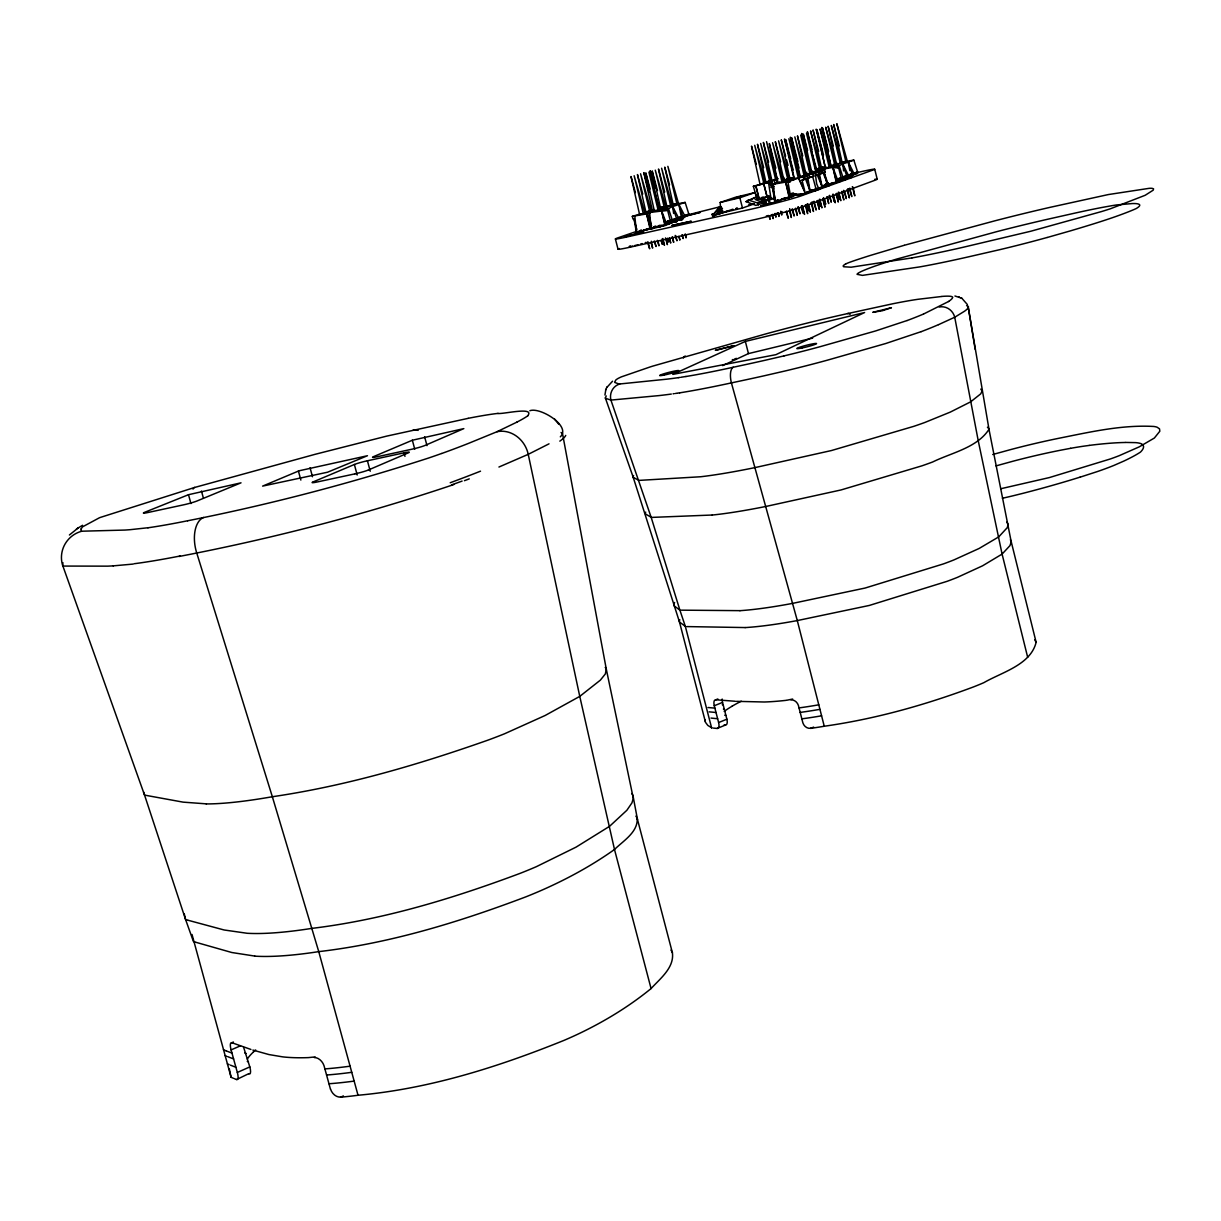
<?xml version="1.0" encoding="UTF-8"?>
<svg xmlns="http://www.w3.org/2000/svg" width="1221" height="1221" viewBox="0 0 1221 1221"><rect width="100%" height="100%" fill="white"/><g stroke="black" fill="none" stroke-linecap="round" stroke-linejoin="round"><path stroke-width="1.5" d="M604.944 395.024L605.86 389.392M192.018 934.477L231.09 1077.304L233.303 1078.219M676.526 218.437L668.528 224.008L669.413 224.069L670.253 220.589L667.628 210.302L647.084 212.82L647.771 215.476L648.794 215.278L651.434 225.58L651.205 229.029L669.413 224.069L670.909 220.268L676.526 218.437L672.679 206.578L685.149 202.411L688.873 214.194L683.348 215.995L681.867 219.749L680.967 219.719L688.873 214.194M681.974 216.453L677.151 218.116L676.755 221.581L673.336 222.283L677.151 218.116L681.867 219.749L682.722 216.315L678.907 204.502L684.66 215.644M814.682 189.835L807.722 192.231M810.622 191.666L810.988 190.812L808.485 192.17L816.406 190.354L812.621 176.435L807.89 178.083L810.027 190.98L805.402 193.742L788.858 194.566L785.637 182.112L790.109 179.579L788.186 179.96L792.307 180.342L794.856 179.09M777.777 182.509L770.604 184.707L771.29 187.454L772.405 187.225L775.076 197.863L773.977 198.077L774.847 201.419L793.268 196.367L793.467 192.933M813.14 190.72L810.744 191.346L813.598 189.85M639.728 214.133L632.325 216.376L633.012 219.032L634.02 218.818L636.66 229.121L636.446 232.555L655.387 226.984L653.601 227.365M734.874 198.443L736.66 197.756L734.37 198.443M775.076 197.863L774.847 201.419L777.914 199.664M818.772 172.665L818.101 169.978L832.905 167.414L838.568 167.491L841.162 177.869L840.124 181.41L825.793 185.455M840.536 180.769L846.702 179.121L847.115 175.626L851.144 177.457L852.182 173.947L848.244 162.072L853.861 160.149L857.615 172.008L852.579 173.672L851.144 177.457L849.862 177.503L857.615 172.008M812.347 190.354L809.874 191.651L812.347 190.354L811.339 190.69M81.181 528.891L82.143 527.35A197.13 15.415 -14.9 0 1 82.769 526.724L99.344 517.811A36.493 2.778 -15.1 0 1 100.336 517.429L194.826 487.408L315.262 454.273L386.538 436.156L468.177 418.345M791.406 196.535L793.268 196.367L794.276 193.757M633.241 475.885L633.134 476.159A139.026 14.683 -14.3 0 0 633.104 477.35L638.98 480.372M790.689 196.474L789.254 196.657M790.521 195.818L790.216 196.596L792.307 196.138M606.7 387.591L612.56 381.211M605.585 390.003L606.974 386.981M62.912 562.652L62.698 565.506L144.536 795.039L185.577 919.505L193.422 941.498L195.574 942.185M843.406 265.674L843.345 265.812A158.699 9.631 -14 0 0 843.268 266.193L843.299 266.315A123.84 7.524 -14 0 0 843.864 266.773L851.159 267.201L911.889 257.921M807.798 191.941L812.209 190.232C813.232 191.697 808.256 192.338 811.4 190.415M793.024 195.681L795.375 194.322L794.779 195.207M838.735 181.059L844.032 178.892M674.496 221.245L677.014 220.757L669.81 223.199L673.061 221.612M722.832 210.928L720.588 213.461L718.238 214.194L717.689 212.301L721.672 209.112M721.672 207.799L714.941 215.445L712.591 216.178L712.041 214.286L713.903 213.721L719.23 207.127L721.046 206.502L713.949 213.782L712.041 214.286M722.466 208.409L716.773 214.82L712.591 216.178M738.049 197.176L741.696 196.108M606.226 395.925L605.341 397.924L633.455 477.945M813.659 727.09L810.607 728.403L819.154 727.09A127.472 23.443 -14.2 0 0 824.251 726.236C875.304 719.016 925.152 704.99 973.381 686.965A112.805 20.833 -14 0 0 983.851 682.661C1001.937 672.191 1030.631 664.896 1036.125 642.292L1011.08 541.101L988.857 428.693L987.423 427.228M671.413 222.741L672.191 221.917L669.444 222.634L676.755 221.581M792.551 195.07L795.375 194.322L793.009 195.604M343.376 1095.909L340.552 1097.252L351.465 1096.092A174.649 42.766 -16.3 0 0 358.028 1095.252C429.288 1088.857 497.954 1067.047 563.965 1040.399A154.441 38.217 -16.1 0 0 579.7 1033.302C605.051 1021.122 629.258 1006.363 651.068 988.567C660.057 978.677 674.358 967.749 672.42 952.853L637.209 818.375A150.992 30.433 -15.6 0 0 635.866 816.147M653.861 227.091L655.998 226.633L653.678 227.182L655.998 226.633L653.723 227.243L655.051 226.953M666.391 224.359L664.804 224.893L670.695 223.122L667.658 223.825M840.582 180.677L838.278 180.922M69.399 534.996L78.144 527.96M253.144 1052.258L255.677 1049.968M815.949 190.217L819.047 189.408L827.884 182.707L828.616 185.882L816.147 188.873M835.042 182.372L840.262 180.952L846.702 175.9L842.734 163.98L848.244 162.072L853.906 173.336M748.046 199.939L757.89 203.144L765.033 200.503L765.445 202.427L755.875 205.372L746.077 201.648L755.265 197.436L763.079 200.855L770.375 199.389L764.941 200.855M795.878 193.849L792.078 196.383M560.317 436.843C571.657 426.114 539.926 406.761 529.838 410.729M527.777 415.72C535.134 406.272 502.808 414.392 497.832 413.461M738.72 197.13L736.721 197.649L738.858 197.085M668.772 223.702L667.963 223.275L670.695 223.122L666.971 224.16L675.778 218.59L674.816 222.085L674.343 218.651M755.265 197.436L746.077 201.648M806.44 176.557L811.461 173.382L800.686 135.043L809.996 173.886L806.104 174.817L797.45 135.852L802.746 155.998M737.453 197.497L737.148 197.649M816.773 173.672L822.069 186.691L827.884 182.707M948.686 301.45L923.564 314.026M76.465 528.983L82.57 525.289M732.112 706.196L733.882 705.158A102.518 18.529 -14.3 0 1 741.3 701.22M836.416 182.921L832.905 167.414L837.087 164.988L837.759 167.659L838.568 167.491M736.66 197.756L735.576 198.214M811.065 191.483L816.498 188.492L810.775 191.56L815.674 190.369M641.315 229.93L636.446 232.555L635.653 229.319L636.66 229.121M549.023 443.834L528.235 454.334L498.931 467.033M664.987 225.748L661.416 210.363L666.208 207.799L667.628 210.302M632.325 216.376L646.596 213.919L654.456 210.592M839.804 180.677L840.796 180.464M517.048 422.069L497.039 431.7L469.017 443.177A299.771 23.657 -15 0 1 441.788 453.464M797.572 195.268L804.166 193.529M788.415 197.375L781.318 199.13L783.684 198.413M837.087 164.988L835.179 165.384L839.193 165.751L842.734 163.98L848.427 175.29L852.182 173.947M845.771 263.934L846.245 263.705A41.651 2.518 -14.1 0 1 849.297 262.439L850.121 262.133A86.096 5.235 -14.1 0 1 856.989 259.752L860.973 258.44A179.853 11.111 -14 0 1 864.697 257.234L866.116 256.776A134.051 8.211 -14 0 1 871.061 255.22L904.257 245.299M684.706 215.98L688.125 214.347M852.136 174.359L856.806 172.176M646.031 242.353L645.222 242.658M722.618 365.613L748.458 353.602L812.652 338.095M756.303 164.194L751.51 146.108L760.088 184.585L776.525 179.67L777.579 183.257M666.208 207.799L664.438 208.15L668.467 208.516L672.679 206.578L678.479 217.765L682.722 216.315M315.201 1056.913L308.348 1057.615A175.305 40.858 -16.2 0 1 282.585 1056.852L268.956 1054.562L252.884 1050.091M745.359 341.422L672.786 374.389L775.869 354.685L864.605 312.53L745.359 341.422L748.458 353.602M666.681 224.069L664.926 224.481L672.237 222.588M236.553 1079.501A8.959 2.534 70.5 0 0 237.347 1072.45L249.817 1066.91L243.605 1047.282M736.355 358.348L734.493 359.066M791.941 195.986L792.688 195.925M233.425 1042.017L231.853 1042.703L250.916 1049.45M237.332 1072.45L231.09 1049.907L240.476 1045.802M938.552 324.649L954.73 317.231L964.437 311.279A229.121 18.59 -14.3 0 0 968.314 307.387M368.391 469.993L408.409 452.808A9.966 0.809 -14.8 0 0 403.983 452.869M313.37 481.822L354.38 464.499L357.188 475M412.362 440.232L373.595 456.608A9.661 0.778 -14.8 0 0 377.365 456.7L412.347 449.114A9.692 0.778 -14.8 0 0 424.969 445.467L463.827 428.617L412.362 440.232L414.743 449.191M792.643 699.038L786.675 700.274M298.428 471.077L262.607 486.111L327.533 472.222L367.46 455.723L299.313 470.741L298.428 471.077L300.87 480.097M713.339 728.082L717.124 728.464L725.366 725.076L724.084 724.953M717.124 728.433A6.578 2.839 70.5 0 0 718.635 722.557L726.877 719.184L722.542 702.396A6.593 2.869 70.6 0 1 722.176 699.038M718.62 722.557L714.27 705.753L722.542 702.396M819.474 174.054L824.129 172.436L828.616 185.882L822.069 186.691L819.474 174.054L825.243 172.207L824.572 169.49L816.101 172.039L818.848 171.474L819.52 174.191L815.582 175.565L816.635 183.745L819.047 189.408M714.27 705.753A6.609 2.869 70.6 0 1 715.781 699.816L717.841 698.946M188.507 494.703L144.658 512.301A9.982 0.778 -15.1 0 0 148.062 512.484L183.501 504.853A10.012 0.794 -15.1 0 0 196.963 501.007L241.025 482.829L188.507 494.703L190.934 503.571M846.382 178.373L845.497 178.541M804.639 193.529L797.588 195.299M841.605 180.281L841.895 179.502L840.659 179.777M469.276 478.876L464.423 480.692M921.077 331.685L885.698 343.528L827.136 360.241A108.852 9.127 -14.2 0 1 785.317 370.925L764.087 375.809A242.506 19.567 -14.2 0 1 744.154 380.174L731.41 382.89A145.696 12.042 -14.2 0 1 679.609 392.857M812.209 191.087L812.209 190.232L811.614 191.025L813.629 190.598L812.972 190.064M907.02 320.558L875.533 330.967L820.543 346.566A95.436 7.616 -14.2 0 1 784.004 355.906M809.874 191.651L811.706 190.827M838.384 181.364L840.155 180.8L836.446 181.868M814.148 190.415L815.597 189.896L810.256 191.346M791.712 196.077L793.085 195.848L790.231 196.581L791.452 196.108M793.116 195.436L795.543 194.673M792.429 195.986L791.3 195.665M793.971 195.543L792.627 195.253L793.528 195.665M798.565 195.543L803.967 194.078L798.565 195.543L791.071 194.032M847.45 177.915L846.077 178.419L851.235 177.014M838.171 181.41L839.01 181.242L837.423 181.578M441.62 453.479L437.347 455.006A159.295 12.973 -14.9 0 1 428.312 458.119C349.404 483.684 269.002 504.716 187.622 520.772M788.858 194.566L791.925 193.467M837.759 167.659L832.905 167.414L836.019 179.594L840.353 178.037M851.373 174.115L847.115 175.626L848.427 175.29M836.019 179.594L841.162 177.869M838.873 181.456L840.124 181.41L841.59 177.594L846.702 175.9M453.861 484.539C364.056 514.789 272.085 538.675 179.014 556.486M757.234 197.573L754.868 192.597L735.363 197.283L720.192 202.472L720.482 208.074L722.786 212.729L742.475 208.028L754.105 203.922M758.409 199.008L769.535 196.398L771.123 199.405L774.099 198.367M718.238 214.194L722.405 212.836M722.786 212.729L732.905 209.188M770.604 184.707L785.637 182.112L790.216 194.2L787.881 181.578L798.595 178.083L804.7 190.797L802.014 180.113L807.92 178.22L807.234 175.488L804.486 176.053L810.027 190.98L816.406 190.354M802.014 180.113L807.92 178.22M807.89 178.083L813.751 176.206L813.064 173.474L810.317 174.038L818.848 171.474M819.52 174.191L815.582 175.565L814.895 172.833M848.748 188.675L848.03 188.889M818.101 169.978L826.296 167.17M835.546 166.865L834.874 164.209L837.392 163.355M651.678 227.854L650.091 228.419L653.143 227.686M655.86 226.496L654.7 226.847M790.735 158.944L785.622 139.53L794.367 178.861L795.848 178.358M797.588 177.961L800.518 176.953M806.104 174.817L807.569 174.313M811.889 172.833L817.215 171.398L806.516 133.226L815.765 171.902L811.889 172.833L803.281 134.035L807.6 150.442M823.488 154.991L816.88 129.747L825.381 168.101L826.8 167.613M830.982 166.178L836.217 164.774L825.717 127.198L834.813 165.247L830.982 166.178L822.527 127.991L828.632 151.328M836.553 164.255L841.742 162.866L831.303 125.458L840.353 163.339L836.553 164.255L828.128 126.236L833.271 145.91M839.254 145.864L833.684 124.511L842.063 162.362L843.436 161.889M720.192 202.472L739.85 197.771L754.868 192.597M799.77 177.411L798.29 177.93L788.888 138.721L799.77 177.411L794.367 178.861M804.166 175.9L805.646 175.381L794.825 136.874L804.166 175.9L800.259 176.831L791.559 137.683L797.862 161.599M815.765 171.902L817.215 171.398M830.631 166.697L829.212 167.185L820.069 128.953L830.631 166.697L825.381 168.101M834.813 165.247L836.217 164.774M840.353 163.339L841.742 162.866M845.848 161.447L847.237 160.974L836.843 123.718L845.848 161.447L842.063 162.362M771.29 187.454L774.022 186.508M805.402 193.742L798.595 178.083L807.234 175.488M804.486 176.053L813.064 173.474M782.539 180.616L791.086 177.686M804.212 173.199L806.822 172.298M820.527 170.467L819.856 167.842L822.405 166.972M775.839 168.177L769.322 143.544L778.052 182.784L779.563 182.265M784.019 180.739L789.392 179.289L778.571 140.858L787.911 179.808L784.019 180.739L775.32 141.667L780.662 161.874M785.622 156.273L781.272 139.82L789.926 178.709L793.986 177.579M811.614 171.276L810.179 171.764L812.728 171.154M815.842 169.826L821.077 168.422L810.561 130.922L819.657 168.91L815.842 169.826L807.386 131.715L812.087 149.634M818.665 151.358L813.049 129.96L821.458 167.903L825.396 166.804M635.943 231.624L618.131 237.744A32.967 1.206 -14.3 0 0 627.258 236.889L750.564 209.31A33.944 1.282 -14.3 0 0 801.068 195.909L872.939 170.055A32.051 1.145 -14.2 0 0 856.287 172.802M783.47 181.334L781.959 181.853L772.572 142.72L783.47 181.334L778.052 182.784M787.911 179.808L789.392 179.289M819.657 168.91L821.077 168.422M666.88 210.455L661.416 210.363L664.606 222.436L669.52 220.742M664.606 222.436L670.253 220.589M801.983 176.45L807.905 174.42L804.257 174.969M833.165 165.705L835.988 164.743M769.81 181.654L771.29 181.151L760.652 143.483L769.81 181.654L766.01 182.57L757.478 144.276L763.674 167.674M775.671 179.67L777.136 179.166L766.559 141.667L775.671 179.67L771.886 180.571L763.384 142.445L768.604 162.164M757.066 198.901L753.357 186.309L755.875 185.806L759.157 198.947L755.768 185.851L772.115 181.441L773.656 188.736M753.357 186.309L760.042 184.417M770.161 184.157L768.772 181.074L762.896 183.074M766.01 182.57L771.29 181.151M846.306 178.495L845.497 178.739M647.084 212.82L652.365 211.95M666.04 206.517L668.513 206.013L659.783 208.608L660.454 211.233M650.152 188.965L645.787 172.878L654.364 210.943L655.952 210.409M657.463 190.507L652.167 170.94L660.698 208.837L662.286 208.303M666.971 206.746L672.252 205.326L661.599 168.239L670.68 205.845L666.971 206.746L658.485 169.017L664.712 192.048M673.198 204.67L678.449 203.266L667.856 166.331L676.892 203.785L673.198 204.67L664.758 167.109L669.52 184.753M667.383 206.975L658.088 210.043L648.916 172.1L659.691 209.524L654.364 210.943M670.68 205.845L672.252 205.326M676.892 203.785L678.449 203.266M645.115 212.133L653.891 209.539L651.434 210.043M635.378 192.567L631.013 176.511L639.59 214.499L641.193 213.965M642.75 194.093L637.454 174.557L645.97 212.378L647.573 211.844M653.891 209.753L652.304 210.271L643.833 172.619L649.099 192.063M658.592 208.196L663.842 206.776L662.27 207.311M644.917 213.065L643.299 213.614L634.142 175.732L644.917 213.065L639.59 214.499M651.281 210.958L649.679 211.492L640.567 173.779L651.281 210.958L645.97 212.378M782.203 211.844L780.616 212.347M643.238 230.174L643.879 230.174M824.572 169.49L805.326 174.572L807.249 174.176L801.19 177.213M787.881 181.578L793.986 179.594M793.589 194.75L794.306 194.75M835.011 182.54L830.982 183.608M809.08 191.972L808.165 191.56L809.416 191.972M845.543 177.991L846.718 177.64M1080.112 477.167L1097.038 471.672A96.215 12.851 -13.7 0 0 1113.964 465.399L1123.839 461.08A178.312 23.52 -13.8 0 0 1140.414 452.136A180.387 23.947 -13.9 0 0 1143.482 446.092L1142.001 444.123A95.436 12.637 -13.7 0 0 1135.698 442.628L1125.35 442.429M812.591 202.06L811.293 202.442M649.038 228.831L648.885 228.876M663.827 225.305L657.615 226.831L658.424 226.526M725.64 211.599L727.991 210.867M732.279 359.768L733.073 359.523M629.349 246.276L630.311 245.986M655.494 226.572L651.205 229.029L650.411 225.793L651.434 225.58M737.53 208.196L737.362 208.181M764.163 200.855L765.094 200.595M829.532 183.745L828.571 184.066L830.311 183.776M648.717 228.938L644.062 230.128M664.896 224.298L665.674 224.069M684.432 216.193L700.213 212.393L683.088 216.956M650.564 227.701L649.206 228.129L651.48 227.686M644.016 229.945L647.878 228.938M681.867 219.047L683.211 218.605L681.944 218.818M658.775 226.419L663.247 225.275M642.261 243.574L640.521 244.063M670.253 223.245L669.322 222.863C671.138 224.176 666.056 223.229 668.818 223.764M995.97 465.903L1012.835 461.263A103.464 13.645 -13.7 0 1 1061.308 450.076L1070.573 448.321M992.719 454.517L1010.942 449.511A112.637 14.484 -13.7 0 1 1061.568 437.729C1091.879 431.654 1122.679 424.71 1153.784 426.465A95.894 12.347 -13.6 0 1 1157.05 427.182L1159.507 428.83L1159.828 431.227L1154.364 438.034L1139.3 446.825L1119.138 455.708A97.405 12.759 -13.7 0 1 1110.454 458.928L1049.404 477.564L1000.991 488.69M1047.236 237.484L1070.023 230.983A186.386 11.889 -14 0 0 1088.43 225.442L1093.085 224.008A154.029 9.89 -14 0 0 1116.421 216.3L1117.81 215.796A196.245 12.531 -14 0 0 1136.14 208.593A191.728 12.332 -14 0 0 1135.393 203.571A224.176 14.454 -14.1 0 0 1132.325 203.556L1116.742 204.93A75.504 4.777 -13.9 0 0 1111.675 205.723L1102.273 207.417A93.376 5.937 -13.9 0 0 1076.144 212.836L1049.633 218.803A113.874 7.265 -14 0 0 996.504 231.715L896.367 259.173A91.438 5.846 -14 0 0 886.812 262.149L883.104 263.354A141.438 9.112 -14 0 0 879.868 264.423L878.876 264.759A96.444 6.166 -14 0 0 871.122 267.491L868.787 268.376A129.975 8.349 -14 0 0 860.561 271.84L858.5 272.97A89.545 5.739 -14.1 0 0 857.066 274.328L862.438 275.381L919.764 266.895A115.491 7.479 -14 0 0 968.665 256.807L999.343 249.771A87.134 5.693 -14 0 0 1047.069 237.5M835.683 181.822L841.055 180.357L838.751 180.8M681.471 219.154L678.235 219.978M852.838 174.847L857.753 173.275L852.777 174.237M835.698 181.593L836.583 181.349M844.917 178.907L842.108 179.624M805.143 192.628L806.303 192.308M777.853 213.141L775.915 213.66M904.578 245.207L994.703 220.864A123 7.463 -14 0 1 1049.724 207.417L1108.302 194.566L1149.22 188.324A88.782 5.372 -13.9 0 1 1152.181 188.355L1153.57 188.843L1153.189 190.171L1145.206 195.268L1110.469 208.745A90.858 5.647 -14 0 1 1101.54 211.554L1030.707 231.257L962.453 247.436A124.832 7.692 -14 0 1 911.812 257.952M678.327 219.719L680.433 219.169M771.413 198.397L769.383 198.992L772.45 198.382M793.894 195.65L796.794 194.872M805.295 192.826L809.95 191.544M655.814 226.77L660.118 225.595M669.322 222.863L669.917 223.367L667.994 223.122M789.361 196.367L790.826 195.986M830.784 183.409L834.233 182.555M677.151 218.116L678.479 217.765M650.244 227.991L651.678 227.61L650.61 227.823M670.298 205.113L685.149 202.411M840.124 162.53L843.055 161.767M818.101 168.437L822.527 167.277L819.856 167.842M833.134 164.82L837.575 163.66L834.874 164.209M782.188 180.861L785.24 180.067M637.957 244.749L634.599 245.604M654.868 226.969L653.723 227.243L655.998 226.633M848.061 177.289L849.495 176.923M818.787 188.217L822.115 187.225L821.061 187.393M784.416 198.229L788.43 197.344M807.478 192.292L805.753 192.72M762.85 183.776L772.115 181.441L773.381 189.774M837.789 181.303L836.339 181.67M818.604 187.988L819.581 187.744M794.459 195.223L795.42 195.009L794.108 195.253M720.588 206.639L700.274 211.706A31.838 1.129 -14.3 0 0 685.805 215.461M773.168 214.377L771.107 214.881M848.076 177.549L851.999 176.404L849.724 176.877M667.78 223.519L670.192 222.955M847.237 160.974L844.703 161.584L853.861 160.149M821.458 167.903L825.259 166.987L816.208 129.167L822.176 150.504M773.488 179.838L778.22 178.693M773.351 180.082L777.136 179.166M660.698 208.837L665.994 207.417L655.28 170.162L664.407 207.936M808.867 174.008L811.461 173.382M789.926 178.709L793.803 177.778L784.508 139.011L793.223 169.994M801.739 176.328L805.646 175.381M847.603 177.656L845.543 178.113M653.769 226.862L655.326 226.496M748.58 204.869L753.891 203.602M841.88 179.685L840.659 179.96M677.273 220.589L682.524 219.185M789.682 196.779L793.574 195.848L792.215 196.169M805.906 192.903L809.813 191.972L805.112 193.269M784.019 355.891L764.605 360.378A225.488 17.353 -14.2 0 1 747.573 364.163L732.905 367.323A132.524 10.44 -14.2 0 1 685.897 376.511M819.81 187.683L820.878 187.439M840.262 180.952L836.95 181.685L839.758 180.967L838.14 181.319M817.108 188.629L816.269 188.812M632.676 246.062L629.426 246.795M738.583 197.237L737.24 197.527M768.528 215.491L766.33 215.98M678.296 377.671A229.67 17.781 -14.1 0 1 666.574 379.197L619.719 383.974A342.689 26.221 -14 0 1 618.147 383.715L614.835 382.463A146.138 11.279 -14.3 0 1 614.651 382.173L615.766 380.082A100.748 7.769 -14.3 0 1 618.33 378.312L620.527 377.243A32.295 2.473 -14.4 0 1 621.474 376.831L650.045 366.972A167.231 13.126 -14.3 0 1 652.701 366.132L766.193 333.806A236.157 18.819 -14.2 0 1 784.905 328.8L795.756 325.976A130.143 10.058 -14.2 0 1 847.206 313.675L892.795 303.77A92.018 7.067 -14.1 0 1 917.948 299.298L941.712 296.489M835.912 181.578L839.682 180.784M664.773 224.298L669.734 223.245L666.742 223.092L669.596 223.275M354.258 464.529A9.936 0.809 -14.8 0 1 367.368 460.79L404.044 452.838L404.975 456.349M354.914 473.87L317.475 481.913A10.18 0.839 -14.9 0 1 313.232 481.852M843.024 179.884L846.702 179.121M825.243 172.207L824.129 172.436L826.754 182.921L828.616 185.882L821.84 170.055M812.621 176.435L813.751 176.206M810.759 172.237L821.458 171.123M763.003 202.839L765.445 202.427M769.535 196.398L767.215 196.779L768.696 202.243M685.988 376.48L680.982 377.258M679.7 392.826L677.212 393.208M833.455 164.576L837.026 164.026M676.602 393.299L675.396 393.483M660.149 207.463L667.078 206.441M679.914 377.426L678.327 377.655M674.221 393.65L673.061 393.818M148.077 527.731L130.159 529.685A415.918 32.708 -14.6 0 1 124.878 530.067L81.563 531.211A377.564 29.792 -14.7 0 1 81.135 528.907M1089.178 445.436L1083.958 446.138A77.106 10.089 -13.7 0 0 1070.573 448.321M133.196 564.071L113.187 565.872M712.331 515.018L652.228 517.383M740.002 610.653L681.349 610.164M659.081 225.458L661.904 225.275M745.176 627.563L686.843 626.587M639.606 480.357L700.64 476.755A140.339 15.095 -14.2 0 0 755.372 467.521L831.47 450.534L913.766 426.343A111.203 12.057 -14.1 0 0 924.74 422.512L950.32 412.088L970.634 401.846L980.722 393.849L982.157 391.01L980.784 389.102M798.839 195.024L800.045 195.009M651.388 517.383L645.466 513.98A138.217 16.163 -14.3 0 1 645.558 512.393A175.03 20.482 -14.2 0 1 645.68 512.103M789.254 197.97L785.637 182.112L790.109 182.143M669.749 223.443L667.414 224.054M206.395 803.861L183.089 802.136L146.947 795.543M63.66 566.071L107.616 566.147A441.3 37.057 -14.2 0 0 113.248 565.857M785.637 182.112L789.071 182.25M822.557 171.322L817.643 171.077L821.886 168.651L819.993 169.032L822.664 169.292M685.561 626.526L679.486 622.008L633.027 476.755M736.477 701.342L764.285 701.999A127.93 22.39 -14.2 0 0 786.065 700.35M735.301 701.266L715.765 699.77M254.777 956.074L231.822 952.517L196.093 942.353M722.267 704.7L723.153 704.776M714.895 708.134L708.012 707.508M723.397 709.05L724.282 709.126M716.025 712.499L709.142 711.843M724.725 715.231L725.885 715.338M717.627 718.726L710.988 718.07M711.996 727.945L707.844 725.442L705.433 722.252A132.616 23.932 -14.3 0 1 705.311 719.978M954.929 295.986L961.889 298.306L967.414 304.594M146.444 795.451L144.536 795.039L143.574 792.017M188.263 920.313L224.084 929.975L247.146 933.271A183.333 36.096 -15.9 0 0 311.584 928.418C383.363 919.749 452.823 898.534 520.329 873.274A154.685 30.846 -15.7 0 0 536.37 866.666L576.068 847.13L609.569 826.312L626.877 810.271L631.959 802.853L633.302 798.259L606.303 669.169L562.515 433.623L561.034 432.463M187.729 920.161L185.577 919.505L184.203 913.674M246.093 1053.448L244.795 1052.96M231.975 1053.097L226.19 1050.869M225.916 1050.762L223.458 1049.801M247.237 1061.324L248.397 1061.782M233.593 1058.943L227.808 1056.699M235.912 1067.291L230.387 1065.124M226.77 1056.287L225.076 1055.6M248.489 1073.793L236.569 1079.547L234.111 1078.555M229.075 1064.59L227.381 1063.903M654.624 226.373L655.555 226.755M711.614 727.899L685.378 626.526L679.883 610.103L673.992 605.738A134.096 19.444 -14.3 0 1 673.977 603.861M755.112 199.42L761.416 202.152M958.683 296.81L959.477 297.176M961.08 297.924L961.889 298.306M839.3 180.387C837.133 183.547 843.329 176.831 845.894 176.068L844.779 179.624L844.322 176.145M1006.852 522.13L1008.042 524.099L1007.371 527.533L998.717 536.889L979.135 548.458L954.028 559.874A112.82 16.758 -14.1 0 1 943.406 563.919L865.109 588.049L792.505 603.403A133.715 19.75 -14.2 0 1 739.911 610.683M1034.767 639.85L1036.125 642.292M558.699 424.114L554.639 419.093M1010.408 539.697L1011.171 541.88L1009.981 545.604L1002.09 554.09L982.584 565.796L957.554 577.304A113.187 17.384 -14.1 0 1 946.977 581.364L869.306 605.448L797.298 620.573A132.646 20.253 -14.2 0 1 745.085 627.594M646.596 213.919L651.114 225.626L649.786 225.977L646.596 213.919L650.167 229.273M661.416 210.363L665.933 222.085M231.09 1077.304L229.319 1068.924M832.905 167.414L837.347 179.243M761.37 197.42L762.637 200.946L762.591 197.543M739.85 197.771L742.475 208.028M668.467 208.516L672.237 219.917M768.772 181.074L769.932 184.6M669.123 238.11L670.726 243.055L669.551 237.958M667.353 238.446L668.528 242.048L667.658 238.339M662.286 238.69L664.453 245.314L662.866 238.492M661.11 240.674L662.301 244.276L661.431 240.552M654.242 241.086L656.013 246.535L654.838 241.437M647.512 242.185L649.679 248.794L648.092 241.987M681.959 234.997L683.134 238.599L682.264 234.89M675.198 235.394L676.953 240.812L675.778 235.745M839.193 165.751L842.917 177.259M807.676 203.678L810.393 212.21L808.76 205.189M801.831 205.83L804.547 214.408L802.502 205.586M797.847 207.082L799.999 213.858L798.381 206.883M791.986 209.234L794.154 216.041L792.521 209.035M786.065 211.401L788.247 218.254L786.614 211.202M832.615 194.414L835.256 202.778L833.256 194.185M829.151 195.574L831.242 202.198L829.654 195.391M823.58 197.619L825.671 204.273L824.48 199.145M819.23 199.435L821.901 207.891L819.886 199.191M818.482 201.358L820.054 206.364L818.864 201.221M813.476 201.541L816.177 210.043L814.148 201.312M849.495 189.316L851.785 196.581L849.816 188.095M843.711 190.339L846.321 198.626L844.734 191.819M838.186 192.369L840.811 200.687L838.827 192.14M668.299 220.528L669.413 224.069M765.079 203.098L763.4 197.68L768.711 196.245L767.215 196.779L771.123 199.405L768.528 182.662M768.986 215.735L770.1 219.337L769.23 215.644M792.246 193.086L793.268 196.367M780.692 211.447L781.791 215.033L780.936 211.37M774.862 213.583L775.976 217.17L775.106 213.492M679.883 610.103L651.19 517.399L610.912 400.091A13.156 12.469 89.1 0 1 619.734 384.005M818.406 174.42L822.069 186.691M763.003 196.825L764.056 200.412M765.399 183.15L754.7 145.314L763.903 183.669M799.053 168.025L790.384 137.195L799.633 175.778M665.521 237.912L667.399 244.627L666.422 239.438M657.402 240.339L658.943 245.833L657.982 240.69M651.205 243.086L652.625 248.107L651.312 241.224M826.754 145.131L821.809 127.427L830.814 165.079M685.027 234.264L686.049 237.912L685.347 234.157M678.861 236.462L679.883 240.125L679.242 236.706M672.13 236.859L673.671 242.369L672.695 237.21M358.028 1095.252L318.757 951.632L272.344 796.733L196.718 552.915A28.373 15.873 78.3 0 1 203.586 517.445M330.448 1089.147L323.977 1065.567A9.478 6.532 57.5 0 0 314.392 1057.584M795.359 208.425L797.237 215.323L795.894 208.242M789.453 210.607L791.345 217.521L789.666 208.623M201.45 491.025L203.388 498.107M822.664 198.611L824.969 207.173L823.32 198.382M816.925 200.732L819.26 209.325L817.597 200.488M811.141 202.854L813.476 211.492L811.812 202.625M807.005 204.151L808.851 210.974L807.539 203.953M805.295 205.006L807.646 213.675L805.967 204.762M801.205 206.273L803.067 213.141L801.739 206.09M778.006 212.836L778.983 216.468L778.25 212.744M772.145 214.988L773.122 218.635L772.389 214.896M654.914 188.309L650.152 170.696L658.195 206.41M847.084 189.53L849.343 197.909L847.725 189.301M841.574 191.56L843.833 199.985L842.215 191.331M838.278 193.925L839.743 199.42L838.781 194.292M836.019 193.605L838.293 202.06L836.66 193.376M832.753 195.955L834.248 201.48L833.271 196.322M826.876 196.84L828.693 203.556L827.395 196.657M310.058 467.735L312.484 476.739M852.319 186.691L854.792 195.864L853.174 187.301M367.429 460.76L370.238 471.245M719.596 211.813L720.054 213.553M713.949 213.782L714.407 215.537M424.603 436.691L426.984 445.634M806.409 151.48L801.678 133.486L809.767 169.948M786.583 159.936L788.033 165.415M651.068 988.567L614.499 849.48L579.761 696.382L528.235 454.334A27.366 24.283 64.9 0 0 497.039 431.715M705.25 721.306L679.486 622.008A133.043 19.963 -14.3 0 1 679.441 620.085M806.791 178.449L810.027 190.98M615.384 238.934L618.024 249.191M664.071 207.173L664.743 209.798M649.45 210.699L650.121 213.309M824.251 726.236L797.298 620.573L731.41 382.89A13.69 5.617 77.9 0 1 733.256 367.246M820.649 170.848L821.336 173.565M809.08 174.847L809.767 177.579M803.204 176.877L803.891 179.624M786.568 179.243L787.255 181.944M874.724 169.215L877.212 179.212M1027.67 657.28L1002.09 554.09L978.219 440.659L954.73 317.231A13.324 12.546 63 0 0 939.224 307.036M637.209 818.375C638.034 832.188 623.198 840.887 614.499 849.48C591.788 865.628 567.17 879.013 541.697 890.246A155.128 31.975 -15.8 0 1 525.763 896.886C458.898 922.16 390.003 943.329 318.757 951.632A181.807 37.027 -15.9 0 1 254.64 956.135M765.323 199.008L766.193 202.701M757.89 203.144L758.317 204.96M783.79 177.457L784.554 181.074M769.077 198.107L769.81 201.847M678.907 204.502L681.867 219.749M776.525 179.67L777.167 182.982M637.515 819.642L632.982 795.695A150.427 29.304 -15.5 0 0 631.684 793.513M848.244 162.072L849.847 170.619M850.488 174.038L851.144 177.457M774.435 180.647L775.091 184.325M648.794 215.278L651.205 229.029L649.587 212.317M634.02 218.818L636.446 232.555L634.798 215.873M772.405 187.225L774.847 201.419L773.305 184.157M975.167 349.313L968.192 306.837L988.995 429.304C977.136 447.802 951.571 452.701 932.707 461.965A111.783 13.416 -14.1 0 1 921.855 465.857L841.01 489.957L766.208 506.394A137.897 16.422 -14.2 0 1 712.24 515.048M672.679 206.578L673.626 213.477M842.734 163.98L843.65 170.925M619.276 248.519A32.967 1.313 -14.3 0 0 629.914 247.222L753.265 219.963A33.944 1.389 -14.3 0 0 803.739 206.517L875.426 180.082A32.051 1.236 -14.2 0 0 874.648 179.35M633.546 475.808A120.055 12.653 -14.3 0 1 633.607 475.549M674.251 603.8A114.499 16.575 -14.3 0 1 674.603 602.502M679.715 620.024A113.599 17.018 -14.3 0 1 679.761 619.673M724.175 711.416A136.584 24.817 -14.2 0 1 732.157 706.181M821.58 715.811A135.348 24.42 -14.2 0 1 801.846 718.848M726.892 719.184A6.563 2.854 70.6 0 1 725.366 725.045M810.576 728.265A6.99 5.8 59.4 0 1 802.869 722.832L798.397 705.433A6.899 5.464 56.7 0 0 790.964 699.923M818.787 704.822A135.394 23.993 -14.2 0 1 799.038 707.905M819.932 709.34A135.378 24.176 -14.2 0 1 800.198 712.408M671.306 394.062A243.132 19.75 -14.1 0 1 658.928 395.604L610.912 400.091L605.601 398.336A159.173 12.897 -14.3 0 1 605.341 397.924M683.378 358.012A12.622 4.686 73.7 0 1 685.424 356.12M847.572 313.583A12.531 4.228 77.5 0 1 850.091 314.423M966.589 305.693A119.109 9.676 -14.1 0 1 968.482 306.837M941.925 296.428A106.166 8.226 -14.1 0 1 952.701 297.39M952.502 297.878A216.224 16.712 -14.3 0 1 948.549 301.48M923.458 314.056A217.826 16.972 -14.3 0 1 907.127 320.543M938.445 324.664A230.815 18.88 -14.3 0 1 921.183 331.669M605.204 667.383A148.733 23.382 -15.3 0 1 606.303 669.169L605.341 673.931L600.35 680.158L579.761 696.382L545.131 715.491L504.548 733.775A153.495 24.771 -15.4 0 1 488.079 740.094C417.887 764.804 346.123 785.927 272.344 796.733A189.286 30.098 -15.6 0 1 206.242 803.922M247.298 1059.08A128.556 30.601 -16.5 0 1 253.129 1052.258M670.97 950.152A150.336 36.386 -15.9 0 1 672.435 952.853M354.151 1081.089A185.271 44.521 -16.2 0 1 328.983 1083.76M249.832 1066.925A8.929 2.564 70.5 0 1 249.008 1073.961M340.491 1097.038A9.615 7.082 59.9 0 1 330.54 1089.132M350.076 1066.177A185.348 43.758 -16.2 0 1 324.923 1068.909M231.09 1049.907A8.99 2.579 70.5 0 1 231.868 1042.749M351.755 1072.313A185.317 44.078 -16.2 0 1 326.587 1075.014M413.08 430.143A25.198 11.676 77.6 0 1 418.147 430.418M193.01 489.102A25.427 5.876 73.6 0 1 194.841 487.469M62.866 566.101A27.091 26.709 -36.2 0 1 81.502 531.288M187.652 520.757A176.373 14.194 -14.9 0 1 147.909 527.793M180.372 555.952A203.51 18.269 -15 0 1 134.234 563.72M480.525 471.169A326.221 25.015 -16.3 0 1 450.213 482.753M462.118 481.074A186.447 17.735 -15.1 0 1 451.602 484.874M468.299 418.299A120.421 9.447 -14.8 0 1 498.107 413.385M527.976 415.674A296.154 23.138 -15 0 1 516.88 422.115M565.735 435.409A322.313 26.19 -15.1 0 1 559.829 441.132M368.528 469.963A10.226 0.855 -14.9 0 1 354.99 473.84M843.513 265.644A93.635 5.678 -14.1 0 1 845.68 263.95M1002.395 498.26A78.449 10.577 -13.8 0 0 1013.751 495.619L1022.359 493.482A166.941 21.917 -13.8 0 0 1079.975 477.167M1089.269 445.39A169.795 22.711 -13.8 0 1 1125.136 442.49M891.376 307.707L882.447 310.714L872.801 312.332L891.376 307.707M780.616 200.778L760.836 205.845L780.616 200.778M733.897 345.665L715.491 350.32L733.897 345.665M841.895 179.502L840.384 180.525L841.895 179.502M736.324 197.008L736.324 197.008M643.513 231.99L624.328 236.92L643.513 231.959M671.977 225.458L691.284 221.245L672.023 225.442M821.336 187.836L816.025 189.286L821.336 187.836M834.706 182.952L829.456 184.371L834.706 182.952M845.771 178.968L840.582 180.387L845.771 178.968M783.76 198.886L782.249 199.42L787.652 197.955L783.76 198.886M767.215 197.008L763.766 183.913L767.093 197.054M663.812 225.641L658.485 227.075L663.812 225.641M676.342 221.306L671.077 222.741L676.342 221.306M645.329 230.052L643.711 230.601L649.038 229.166L645.329 230.052M735.958 208.547L737.057 208.318L736.019 208.532M666.452 224.115L665.155 224.42L666.361 224.115M838.934 181.273L838.018 180.784L838.781 181.227M664.209 375.045A9.89 0.778 -14.4 0 0 678.769 370.665A9.89 0.778 -14.4 0 0 664.575 373.565A9.89 0.778 -14.4 0 0 664.209 375.045M801.922 348A10.18 0.824 -14.2 0 0 816.559 343.559A10.18 0.824 -14.2 0 0 801.587 346.611A10.18 0.824 -14.2 0 0 801.922 348"/></g></svg>
